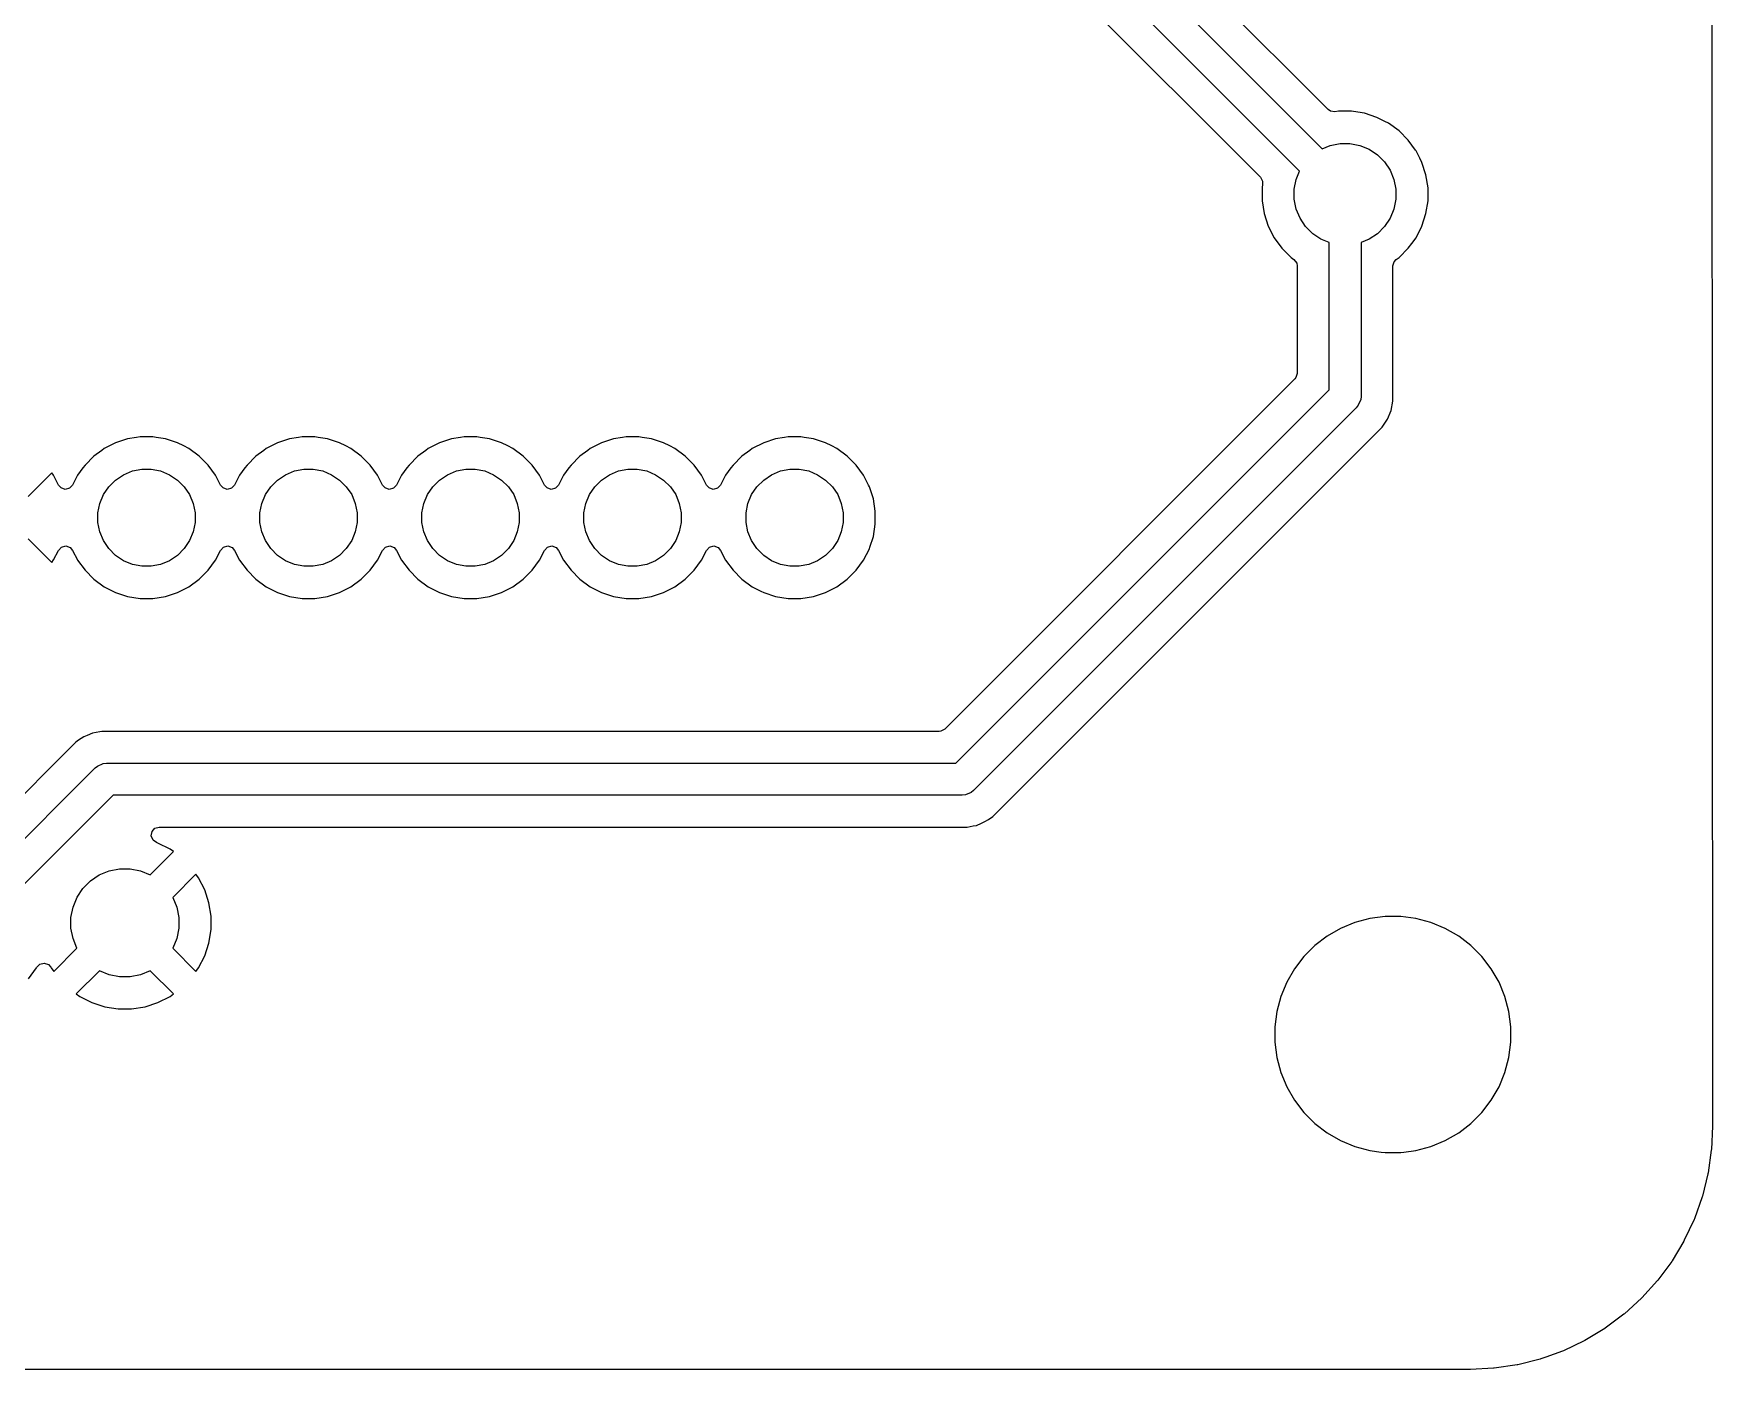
# Model space of a CAD drawing. Extents: x 3.9 to 7.62, y -4.5 to -1.2.
# Drawn here: x 6.149 to 7.185, y -4.498 to -3.674 of the extents above; entities that cross this region are included whole.
import ezdxf

# ---------------------------------------------------------------- set-up
doc = ezdxf.new("R2010")
doc.units = 0
doc.header["$MEASUREMENT"] = 0
doc.layers.add('BLACK', color=7, linetype='CONTINUOUS')

msp = doc.modelspace()

# ---------------------------------------------------------------- linework, layer by layer
at = {"layer": 'BLACK', "linetype": 'CONTINUOUS'}
for p, q in [((7.185, -3.2799), (7.1854, -4.3448)), ((6.9482, -3.7206), (6.8125, -3.5849)), ((6.7913, -3.5916), (6.9445, -3.7448)), ((6.9306, -3.7587), (6.7745, -3.6026)), ((6.7585, -3.6145), (6.9064, -3.7624)), ((6.9497, -3.7216), (6.9482, -3.7206)), ((6.9524, -3.722), (6.9497, -3.7216)), ((6.9546, -3.7216), (6.9524, -3.722)), ((6.9627, -3.7216), (6.9546, -3.7216)), ((6.9638, -3.7218), (6.9627, -3.7216)), ((6.9707, -3.7229), (6.9638, -3.7218)), ((6.9783, -3.7254), (6.9707, -3.7229)), ((6.9833, -3.7279), (6.9783, -3.7254)), ((6.9855, -3.729), (6.9833, -3.7279)), ((6.992, -3.7338), (6.9855, -3.729)), ((6.9855, -3.729), (6.9855, -3.729)), ((6.9855, -3.729), (6.9855, -3.729)), ((6.9977, -3.7395), (6.992, -3.7338)), ((7.0021, -3.7456), (6.9977, -3.7395)), ((6.9445, -3.7448), (6.9495, -3.7427)), ((6.9495, -3.7427), (6.9556, -3.7415)), ((6.9556, -3.7415), (6.9617, -3.7415)), ((6.9617, -3.7415), (6.9678, -3.7427)), ((6.9678, -3.7427), (6.9735, -3.7451)), ((6.9735, -3.7451), (6.9786, -3.7485)), ((6.9786, -3.7485), (6.983, -3.7529)), ((7.0025, -3.746), (7.0021, -3.7456)), ((7.0048, -3.7506), (7.0025, -3.746)), ((7.0061, -3.7532), (7.0048, -3.7506)), ((6.9285, -3.7637), (6.9306, -3.7587)), ((6.983, -3.7529), (6.9864, -3.758)), ((6.9864, -3.758), (6.9888, -3.7637)), ((7.0086, -3.7608), (7.0061, -3.7532)), ((7.0061, -3.7532), (7.0061, -3.7532)), ((7.0061, -3.7532), (7.0061, -3.7532)), ((7.0099, -3.7688), (7.0086, -3.7608)), ((6.9064, -3.7624), (6.9078, -3.7648)), ((6.9078, -3.7666), (6.9075, -3.7688)), ((6.9075, -3.7688), (6.9075, -3.7769)), ((6.9078, -3.7648), (6.9078, -3.7666)), ((6.9273, -3.7697), (6.9285, -3.7637)), ((6.9273, -3.7759), (6.9273, -3.7697)), ((6.9888, -3.7637), (6.99, -3.7697)), ((6.99, -3.7697), (6.99, -3.7759)), ((7.0099, -3.7769), (7.0099, -3.7688)), ((6.9075, -3.7769), (6.9087, -3.7848)), ((6.9285, -3.782), (6.9273, -3.7759)), ((6.9309, -3.7877), (6.9285, -3.782)), ((6.9888, -3.782), (6.9864, -3.7877)), ((6.99, -3.7759), (6.9888, -3.782)), ((7.0086, -3.7848), (7.0099, -3.7769)), ((6.9087, -3.7848), (6.9112, -3.7925)), ((6.9112, -3.7925), (6.9149, -3.7997)), ((6.9343, -3.7928), (6.9309, -3.7877)), ((6.9864, -3.7877), (6.983, -3.7928)), ((7.0025, -3.7997), (7.0061, -3.7925)), ((7.0061, -3.7925), (7.0086, -3.7848)), ((6.9149, -3.7997), (6.9196, -3.8062)), ((6.9387, -3.7972), (6.9343, -3.7928)), ((6.9438, -3.8006), (6.9387, -3.7972)), ((6.9488, -3.8027), (6.9438, -3.8006)), ((6.9488, -3.8936), (6.9488, -3.8027)), ((6.9735, -3.8006), (6.9685, -3.8027)), ((6.9685, -3.8027), (6.9685, -3.8976)), ((6.9786, -3.7972), (6.9735, -3.8006)), ((6.983, -3.7928), (6.9786, -3.7972)), ((6.9998, -3.8033), (7.0025, -3.7997)), ((6.9196, -3.8062), (6.9196, -3.8062)), ((6.9196, -3.8062), (6.9253, -3.8119)), ((6.9253, -3.8119), (6.9271, -3.8132)), ((6.9271, -3.8132), (6.9288, -3.8154)), ((6.989, -3.8145), (6.9902, -3.8132)), ((6.9902, -3.8132), (6.992, -3.8119)), ((6.992, -3.8119), (6.9977, -3.8062)), ((6.9977, -3.8062), (6.9998, -3.8033)), ((6.9977, -3.8062), (6.9977, -3.8062)), ((6.9977, -3.8062), (6.9977, -3.8062)), ((6.9288, -3.8154), (6.9291, -3.8171)), ((6.9291, -3.8171), (6.9291, -3.8834)), ((6.9882, -3.8171), (6.989, -3.8145)), ((6.9882, -3.8947), (6.9882, -3.8171)), ((6.9291, -3.8834), (6.9283, -3.886)), ((6.9277, -3.8868), (6.7116, -4.1029)), ((6.7184, -4.124), (6.9488, -3.8936)), ((6.9283, -3.886), (6.9277, -3.8868)), ((6.9882, -3.9005), (6.9882, -3.8947)), ((6.9656, -3.9046), (6.7294, -4.1408)), ((6.9668, -3.9031), (6.9656, -3.9046)), ((6.9683, -3.8996), (6.9668, -3.9031)), ((6.9668, -3.9031), (6.9668, -3.9031)), ((6.9685, -3.8976), (6.9683, -3.8996)), ((6.9848, -3.9116), (6.9871, -3.9063)), ((6.9871, -3.9063), (6.9882, -3.9005)), ((6.7413, -4.1568), (6.9816, -3.9165)), ((6.9816, -3.9165), (6.9848, -3.9116)), ((6.1998, -3.9263), (6.1928, -3.9298)), ((6.2072, -3.9238), (6.1998, -3.9263)), ((6.2127, -3.923), (6.2072, -3.9238)), ((6.2072, -3.9238), (6.2072, -3.9238)), ((6.215, -3.9226), (6.2127, -3.923)), ((6.2228, -3.9226), (6.215, -3.9226)), ((6.2248, -3.9229), (6.2228, -3.9226)), ((6.2306, -3.9238), (6.2248, -3.9229)), ((6.238, -3.9263), (6.2306, -3.9238)), ((6.2419, -3.9282), (6.238, -3.9263)), ((6.2998, -3.9263), (6.2928, -3.9298)), ((6.3072, -3.9238), (6.2998, -3.9263)), ((6.3127, -3.923), (6.3072, -3.9238)), ((6.3072, -3.9238), (6.3072, -3.9238)), ((6.315, -3.9226), (6.3127, -3.923)), ((6.3228, -3.9226), (6.315, -3.9226)), ((6.3248, -3.9229), (6.3228, -3.9226)), ((6.3306, -3.9238), (6.3248, -3.9229)), ((6.338, -3.9263), (6.3306, -3.9238)), ((6.3419, -3.9282), (6.338, -3.9263)), ((6.3998, -3.9263), (6.3928, -3.9298)), ((6.4072, -3.9238), (6.3998, -3.9263)), ((6.4127, -3.923), (6.4072, -3.9238)), ((6.4072, -3.9238), (6.4072, -3.9238)), ((6.415, -3.9226), (6.4127, -3.923)), ((6.4228, -3.9226), (6.415, -3.9226)), ((6.4248, -3.9229), (6.4228, -3.9226)), ((6.4306, -3.9238), (6.4248, -3.9229)), ((6.438, -3.9263), (6.4306, -3.9238)), ((6.4419, -3.9282), (6.438, -3.9263)), ((6.4998, -3.9263), (6.4928, -3.9298)), ((6.5072, -3.9238), (6.4998, -3.9263)), ((6.5127, -3.923), (6.5072, -3.9238)), ((6.5072, -3.9238), (6.5072, -3.9238)), ((6.515, -3.9226), (6.5127, -3.923)), ((6.5228, -3.9226), (6.515, -3.9226)), ((6.5248, -3.9229), (6.5228, -3.9226)), ((6.5306, -3.9238), (6.5248, -3.9229)), ((6.538, -3.9263), (6.5306, -3.9238)), ((6.5419, -3.9282), (6.538, -3.9263)), ((6.5998, -3.9263), (6.5928, -3.9298)), ((6.6072, -3.9238), (6.5998, -3.9263)), ((6.6127, -3.923), (6.6072, -3.9238)), ((6.6072, -3.9238), (6.6072, -3.9238)), ((6.615, -3.9226), (6.6127, -3.923)), ((6.6228, -3.9226), (6.615, -3.9226)), ((6.6248, -3.9229), (6.6228, -3.9226)), ((6.6306, -3.9238), (6.6248, -3.9229)), ((6.638, -3.9263), (6.6306, -3.9238)), ((6.6419, -3.9282), (6.638, -3.9263)), ((6.1864, -3.9344), (6.1809, -3.94)), ((6.1913, -3.9309), (6.1864, -3.9344)), ((6.1864, -3.9344), (6.1864, -3.9344)), ((6.1864, -3.9344), (6.1864, -3.9344)), ((6.1928, -3.9298), (6.1913, -3.9309)), ((6.245, -3.9298), (6.2419, -3.9282)), ((6.2514, -3.9344), (6.245, -3.9298)), ((6.2569, -3.94), (6.2514, -3.9344)), ((6.2864, -3.9344), (6.2809, -3.94)), ((6.2913, -3.9309), (6.2864, -3.9344)), ((6.2864, -3.9344), (6.2864, -3.9344)), ((6.2864, -3.9344), (6.2864, -3.9344)), ((6.2928, -3.9298), (6.2913, -3.9309)), ((6.345, -3.9298), (6.3419, -3.9282)), ((6.3514, -3.9344), (6.345, -3.9298)), ((6.3569, -3.94), (6.3514, -3.9344)), ((6.3864, -3.9344), (6.3809, -3.94)), ((6.3913, -3.9309), (6.3864, -3.9344)), ((6.3864, -3.9344), (6.3864, -3.9344)), ((6.3864, -3.9344), (6.3864, -3.9344)), ((6.3928, -3.9298), (6.3913, -3.9309)), ((6.445, -3.9298), (6.4419, -3.9282)), ((6.4514, -3.9344), (6.445, -3.9298)), ((6.4569, -3.94), (6.4514, -3.9344)), ((6.4864, -3.9344), (6.4809, -3.94)), ((6.4913, -3.9309), (6.4864, -3.9344)), ((6.4864, -3.9344), (6.4864, -3.9344)), ((6.4864, -3.9344), (6.4864, -3.9344)), ((6.4928, -3.9298), (6.4913, -3.9309)), ((6.545, -3.9298), (6.5419, -3.9282)), ((6.5514, -3.9344), (6.545, -3.9298)), ((6.5569, -3.94), (6.5514, -3.9344)), ((6.5864, -3.9344), (6.5809, -3.94)), ((6.5913, -3.9309), (6.5864, -3.9344)), ((6.5864, -3.9344), (6.5864, -3.9344)), ((6.5864, -3.9344), (6.5864, -3.9344)), ((6.5928, -3.9298), (6.5913, -3.9309)), ((6.645, -3.9298), (6.6419, -3.9282)), ((6.6514, -3.9344), (6.645, -3.9298)), ((6.6569, -3.94), (6.6514, -3.9344)), ((6.1604, -3.9448), (6.1459, -3.9593)), ((6.1615, -3.9463), (6.1604, -3.9448)), ((6.1604, -3.9448), (6.1604, -3.9448)), ((6.1645, -3.9523), (6.1615, -3.9463)), ((6.1763, -3.9463), (6.1732, -3.9523)), ((6.1796, -3.9417), (6.1763, -3.9463)), ((6.1809, -3.94), (6.1796, -3.9417)), ((6.1809, -3.94), (6.1809, -3.94)), ((6.1809, -3.94), (6.1809, -3.94)), ((6.1998, -3.9492), (6.2047, -3.9459)), ((6.2047, -3.9459), (6.2102, -3.9436)), ((6.2102, -3.9436), (6.2159, -3.9425)), ((6.2159, -3.9425), (6.2218, -3.9425)), ((6.2218, -3.9425), (6.2276, -3.9436)), ((6.2276, -3.9436), (6.2331, -3.9459)), ((6.2331, -3.9459), (6.238, -3.9492)), ((6.2615, -3.9463), (6.2569, -3.94)), ((6.2629, -3.9491), (6.2615, -3.9463)), ((6.2763, -3.9463), (6.2732, -3.9523)), ((6.2796, -3.9417), (6.2763, -3.9463)), ((6.2809, -3.94), (6.2796, -3.9417)), ((6.2809, -3.94), (6.2809, -3.94)), ((6.2809, -3.94), (6.2809, -3.94)), ((6.2998, -3.9492), (6.3047, -3.9459)), ((6.3047, -3.9459), (6.3102, -3.9436)), ((6.3102, -3.9436), (6.3159, -3.9425)), ((6.3159, -3.9425), (6.3218, -3.9425)), ((6.3218, -3.9425), (6.3276, -3.9436)), ((6.3276, -3.9436), (6.3331, -3.9459)), ((6.3331, -3.9459), (6.338, -3.9492)), ((6.3615, -3.9463), (6.3569, -3.94)), ((6.3629, -3.9491), (6.3615, -3.9463)), ((6.3763, -3.9463), (6.3732, -3.9523)), ((6.3796, -3.9417), (6.3763, -3.9463)), ((6.3809, -3.94), (6.3796, -3.9417)), ((6.3809, -3.94), (6.3809, -3.94)), ((6.3809, -3.94), (6.3809, -3.94)), ((6.3998, -3.9492), (6.4047, -3.9459)), ((6.4047, -3.9459), (6.4102, -3.9436)), ((6.4102, -3.9436), (6.4159, -3.9425)), ((6.4159, -3.9425), (6.4218, -3.9425)), ((6.4218, -3.9425), (6.4276, -3.9436)), ((6.4276, -3.9436), (6.4331, -3.9459)), ((6.4331, -3.9459), (6.438, -3.9492)), ((6.4615, -3.9463), (6.4569, -3.94)), ((6.4629, -3.9491), (6.4615, -3.9463)), ((6.4763, -3.9463), (6.4732, -3.9523)), ((6.4796, -3.9417), (6.4763, -3.9463)), ((6.4809, -3.94), (6.4796, -3.9417)), ((6.4809, -3.94), (6.4809, -3.94)), ((6.4809, -3.94), (6.4809, -3.94)), ((6.4998, -3.9492), (6.5047, -3.9459)), ((6.5047, -3.9459), (6.5102, -3.9436)), ((6.5102, -3.9436), (6.5159, -3.9425)), ((6.5159, -3.9425), (6.5218, -3.9425)), ((6.5218, -3.9425), (6.5276, -3.9436)), ((6.5276, -3.9436), (6.5331, -3.9459)), ((6.5331, -3.9459), (6.538, -3.9492)), ((6.5615, -3.9463), (6.5569, -3.94)), ((6.5629, -3.9491), (6.5615, -3.9463)), ((6.5763, -3.9463), (6.5732, -3.9523)), ((6.5796, -3.9417), (6.5763, -3.9463)), ((6.5809, -3.94), (6.5796, -3.9417)), ((6.5809, -3.94), (6.5809, -3.94)), ((6.5809, -3.94), (6.5809, -3.94)), ((6.5998, -3.9492), (6.6047, -3.9459)), ((6.6047, -3.9459), (6.6102, -3.9436)), ((6.6102, -3.9436), (6.6159, -3.9425)), ((6.6159, -3.9425), (6.6218, -3.9425)), ((6.6218, -3.9425), (6.6276, -3.9436)), ((6.6276, -3.9436), (6.6331, -3.9459)), ((6.6331, -3.9459), (6.638, -3.9492)), ((6.6615, -3.9463), (6.6569, -3.94)), ((6.6645, -3.9523), (6.6615, -3.9463)), ((6.1661, -3.9541), (6.1645, -3.9523)), ((6.1687, -3.955), (6.1661, -3.9541)), ((6.1713, -3.9543), (6.1687, -3.955)), ((6.1732, -3.9523), (6.1713, -3.9543)), ((6.1901, -3.9637), (6.1923, -3.9582)), ((6.1923, -3.9582), (6.1956, -3.9533)), ((6.1956, -3.9533), (6.1998, -3.9492)), ((6.238, -3.9492), (6.2422, -3.9533)), ((6.2422, -3.9533), (6.2455, -3.9582)), ((6.2455, -3.9582), (6.2477, -3.9637)), ((6.2645, -3.9523), (6.2629, -3.9491)), ((6.2661, -3.9541), (6.2645, -3.9523)), ((6.2687, -3.955), (6.2661, -3.9541)), ((6.2714, -3.9543), (6.2687, -3.955)), ((6.2732, -3.9523), (6.2714, -3.9543)), ((6.2901, -3.9637), (6.2923, -3.9582)), ((6.2923, -3.9582), (6.2956, -3.9533)), ((6.2956, -3.9533), (6.2998, -3.9492)), ((6.338, -3.9492), (6.3422, -3.9533)), ((6.3422, -3.9533), (6.3455, -3.9582)), ((6.3455, -3.9582), (6.3477, -3.9637)), ((6.3645, -3.9523), (6.3629, -3.9491)), ((6.3661, -3.9541), (6.3645, -3.9523)), ((6.3687, -3.955), (6.3661, -3.9541)), ((6.3714, -3.9543), (6.3687, -3.955)), ((6.3732, -3.9523), (6.3714, -3.9543)), ((6.3901, -3.9637), (6.3923, -3.9582)), ((6.3923, -3.9582), (6.3956, -3.9533)), ((6.3956, -3.9533), (6.3998, -3.9492)), ((6.438, -3.9492), (6.4422, -3.9533)), ((6.4422, -3.9533), (6.4455, -3.9582)), ((6.4455, -3.9582), (6.4477, -3.9637)), ((6.4645, -3.9523), (6.4629, -3.9491)), ((6.4661, -3.9541), (6.4645, -3.9523)), ((6.4687, -3.955), (6.4661, -3.9541)), ((6.4714, -3.9543), (6.4687, -3.955)), ((6.4732, -3.9523), (6.4714, -3.9543)), ((6.4901, -3.9637), (6.4923, -3.9582)), ((6.4923, -3.9582), (6.4956, -3.9533)), ((6.4956, -3.9533), (6.4998, -3.9492)), ((6.538, -3.9492), (6.5422, -3.9533)), ((6.5422, -3.9533), (6.5455, -3.9582)), ((6.5455, -3.9582), (6.5477, -3.9637)), ((6.5645, -3.9523), (6.5629, -3.9491)), ((6.5661, -3.9541), (6.5645, -3.9523)), ((6.5687, -3.955), (6.5661, -3.9541)), ((6.5714, -3.9543), (6.5687, -3.955)), ((6.5732, -3.9523), (6.5714, -3.9543)), ((6.5901, -3.9637), (6.5923, -3.9582)), ((6.5923, -3.9582), (6.5956, -3.9533)), ((6.5956, -3.9533), (6.5998, -3.9492)), ((6.638, -3.9492), (6.6422, -3.9533)), ((6.6422, -3.9533), (6.6455, -3.9582)), ((6.6455, -3.9582), (6.6477, -3.9637)), ((6.6651, -3.9533), (6.6645, -3.9523)), ((6.6675, -3.9608), (6.6651, -3.9533)), ((6.1889, -3.9695), (6.1901, -3.9637)), ((6.2477, -3.9637), (6.2489, -3.9695)), ((6.2889, -3.9695), (6.2901, -3.9637)), ((6.3477, -3.9637), (6.3489, -3.9695)), ((6.3889, -3.9695), (6.3901, -3.9637)), ((6.4477, -3.9637), (6.4489, -3.9695)), ((6.4889, -3.9695), (6.4901, -3.9637)), ((6.5477, -3.9637), (6.5489, -3.9695)), ((6.5889, -3.9695), (6.5901, -3.9637)), ((6.6477, -3.9637), (6.6489, -3.9695)), ((6.6687, -3.9685), (6.6675, -3.9608)), ((6.6675, -3.9608), (6.6675, -3.9608)), ((6.6675, -3.9608), (6.6675, -3.9608)), ((6.6687, -3.9764), (6.6687, -3.9685)), ((6.1889, -3.9754), (6.1889, -3.9695)), ((6.1901, -3.9812), (6.1889, -3.9754)), ((6.2489, -3.9754), (6.2477, -3.9812)), ((6.2489, -3.9695), (6.2489, -3.9754)), ((6.2889, -3.9754), (6.2889, -3.9695)), ((6.2901, -3.9812), (6.2889, -3.9754)), ((6.3489, -3.9754), (6.3477, -3.9812)), ((6.3489, -3.9695), (6.3489, -3.9754)), ((6.3889, -3.9754), (6.3889, -3.9695)), ((6.3901, -3.9812), (6.3889, -3.9754)), ((6.4489, -3.9754), (6.4477, -3.9812)), ((6.4489, -3.9695), (6.4489, -3.9754)), ((6.4889, -3.9754), (6.4889, -3.9695)), ((6.4901, -3.9812), (6.4889, -3.9754)), ((6.5489, -3.9754), (6.5477, -3.9812)), ((6.5489, -3.9695), (6.5489, -3.9754)), ((6.5889, -3.9754), (6.5889, -3.9695)), ((6.5901, -3.9812), (6.5889, -3.9754)), ((6.6489, -3.9754), (6.6477, -3.9812)), ((6.6489, -3.9695), (6.6489, -3.9754)), ((6.6675, -3.9841), (6.6687, -3.9764)), ((6.1459, -3.9855), (6.1604, -4)), ((6.1923, -3.9866), (6.1901, -3.9812)), ((6.1956, -3.9915), (6.1923, -3.9866)), ((6.2455, -3.9866), (6.2422, -3.9915)), ((6.2477, -3.9812), (6.2455, -3.9866)), ((6.2923, -3.9866), (6.2901, -3.9812)), ((6.2956, -3.9915), (6.2923, -3.9866)), ((6.3455, -3.9866), (6.3422, -3.9915)), ((6.3477, -3.9812), (6.3455, -3.9866)), ((6.3923, -3.9866), (6.3901, -3.9812)), ((6.3956, -3.9915), (6.3923, -3.9866)), ((6.4455, -3.9866), (6.4422, -3.9915)), ((6.4477, -3.9812), (6.4455, -3.9866)), ((6.4923, -3.9866), (6.4901, -3.9812)), ((6.4956, -3.9915), (6.4923, -3.9866)), ((6.5455, -3.9866), (6.5422, -3.9915)), ((6.5477, -3.9812), (6.5455, -3.9866)), ((6.5923, -3.9866), (6.5901, -3.9812)), ((6.5956, -3.9915), (6.5923, -3.9866)), ((6.6455, -3.9866), (6.6422, -3.9915)), ((6.6477, -3.9812), (6.6455, -3.9866)), ((6.6654, -3.9906), (6.6675, -3.9841)), ((6.6675, -3.9841), (6.6675, -3.9841)), ((6.6675, -3.9841), (6.6675, -3.9841)), ((6.1604, -4), (6.1615, -3.9985)), ((6.1615, -3.9985), (6.1645, -3.9926)), ((6.1645, -3.9926), (6.1664, -3.9906)), ((6.1664, -3.9906), (6.1691, -3.9899)), ((6.1691, -3.9899), (6.1717, -3.9908)), ((6.1717, -3.9908), (6.1732, -3.9926)), ((6.1732, -3.9926), (6.1763, -3.9985)), ((6.1763, -3.9985), (6.1763, -3.9986)), ((6.1763, -3.9986), (6.1809, -4.0049)), ((6.1998, -3.9957), (6.1956, -3.9915)), ((6.2047, -3.999), (6.1998, -3.9957)), ((6.2102, -4.0013), (6.2047, -3.999)), ((6.2331, -3.999), (6.2276, -4.0013)), ((6.238, -3.9957), (6.2331, -3.999)), ((6.2422, -3.9915), (6.238, -3.9957)), ((6.2569, -4.0049), (6.2615, -3.9986)), ((6.2615, -3.9986), (6.2645, -3.9926)), ((6.2645, -3.9926), (6.2664, -3.9906)), ((6.2664, -3.9906), (6.2691, -3.9899)), ((6.2691, -3.9899), (6.2717, -3.9908)), ((6.2717, -3.9908), (6.2732, -3.9926)), ((6.2732, -3.9926), (6.2763, -3.9986)), ((6.2763, -3.9986), (6.2809, -4.0049)), ((6.2998, -3.9957), (6.2956, -3.9915)), ((6.3047, -3.999), (6.2998, -3.9957)), ((6.3102, -4.0013), (6.3047, -3.999)), ((6.3331, -3.999), (6.3276, -4.0013)), ((6.338, -3.9957), (6.3331, -3.999)), ((6.3422, -3.9915), (6.338, -3.9957)), ((6.3569, -4.0049), (6.3615, -3.9986)), ((6.3615, -3.9986), (6.3645, -3.9926)), ((6.3645, -3.9926), (6.3664, -3.9906)), ((6.3664, -3.9906), (6.3691, -3.9899)), ((6.3691, -3.9899), (6.3717, -3.9908)), ((6.3717, -3.9908), (6.3732, -3.9926)), ((6.3732, -3.9926), (6.3763, -3.9986)), ((6.3763, -3.9986), (6.3809, -4.0049)), ((6.3998, -3.9957), (6.3956, -3.9915)), ((6.4047, -3.999), (6.3998, -3.9957)), ((6.4102, -4.0013), (6.4047, -3.999)), ((6.4331, -3.999), (6.4276, -4.0013)), ((6.438, -3.9957), (6.4331, -3.999)), ((6.4422, -3.9915), (6.438, -3.9957)), ((6.4569, -4.0049), (6.4615, -3.9986)), ((6.4615, -3.9986), (6.4645, -3.9926)), ((6.4645, -3.9926), (6.4664, -3.9906)), ((6.4664, -3.9906), (6.4691, -3.9899)), ((6.4691, -3.9899), (6.4717, -3.9908)), ((6.4717, -3.9908), (6.4732, -3.9926)), ((6.4732, -3.9926), (6.4763, -3.9986)), ((6.4763, -3.9986), (6.4809, -4.0049)), ((6.4998, -3.9957), (6.4956, -3.9915)), ((6.5047, -3.999), (6.4998, -3.9957)), ((6.5102, -4.0013), (6.5047, -3.999)), ((6.5331, -3.999), (6.5276, -4.0013)), ((6.538, -3.9957), (6.5331, -3.999)), ((6.5422, -3.9915), (6.538, -3.9957)), ((6.5569, -4.0049), (6.5615, -3.9986)), ((6.5615, -3.9986), (6.5645, -3.9926)), ((6.5645, -3.9926), (6.5664, -3.9906)), ((6.5664, -3.9906), (6.5691, -3.9899)), ((6.5691, -3.9899), (6.5717, -3.9908)), ((6.5717, -3.9908), (6.5732, -3.9926)), ((6.5732, -3.9926), (6.5763, -3.9986)), ((6.5763, -3.9986), (6.5809, -4.0049)), ((6.5998, -3.9957), (6.5956, -3.9915)), ((6.6047, -3.999), (6.5998, -3.9957)), ((6.6102, -4.0013), (6.6047, -3.999)), ((6.6331, -3.999), (6.6276, -4.0013)), ((6.638, -3.9957), (6.6331, -3.999)), ((6.6422, -3.9915), (6.638, -3.9957)), ((6.6569, -4.0049), (6.6615, -3.9986)), ((6.6615, -3.9986), (6.6651, -3.9916)), ((6.6651, -3.9916), (6.6654, -3.9906)), ((6.1604, -4), (6.1604, -4)), ((6.1809, -4.0049), (6.1864, -4.0104)), ((6.2159, -4.0024), (6.2102, -4.0013)), ((6.2218, -4.0024), (6.2159, -4.0024)), ((6.2276, -4.0013), (6.2218, -4.0024)), ((6.2514, -4.0104), (6.2569, -4.0049)), ((6.2809, -4.0049), (6.2864, -4.0104)), ((6.3159, -4.0024), (6.3102, -4.0013)), ((6.3218, -4.0024), (6.3159, -4.0024)), ((6.3276, -4.0013), (6.3218, -4.0024)), ((6.3514, -4.0104), (6.3569, -4.0049)), ((6.3809, -4.0049), (6.3864, -4.0104)), ((6.4159, -4.0024), (6.4102, -4.0013)), ((6.4218, -4.0024), (6.4159, -4.0024)), ((6.4276, -4.0013), (6.4218, -4.0024)), ((6.4514, -4.0104), (6.4569, -4.0049)), ((6.4809, -4.0049), (6.4864, -4.0104)), ((6.5159, -4.0024), (6.5102, -4.0013)), ((6.5218, -4.0024), (6.5159, -4.0024)), ((6.5276, -4.0013), (6.5218, -4.0024)), ((6.5514, -4.0104), (6.5569, -4.0049)), ((6.5809, -4.0049), (6.5864, -4.0104)), ((6.6159, -4.0024), (6.6102, -4.0013)), ((6.6218, -4.0024), (6.6159, -4.0024)), ((6.6276, -4.0013), (6.6218, -4.0024)), ((6.6514, -4.0104), (6.6569, -4.0049)), ((6.1864, -4.0104), (6.1928, -4.0151)), ((6.1928, -4.0151), (6.198, -4.0177)), ((6.198, -4.0177), (6.1998, -4.0186)), ((6.1998, -4.0186), (6.2072, -4.021)), ((6.2306, -4.021), (6.238, -4.0186)), ((6.238, -4.0186), (6.245, -4.0151)), ((6.238, -4.0186), (6.238, -4.0186)), ((6.238, -4.0186), (6.238, -4.0186)), ((6.245, -4.0151), (6.2514, -4.0104)), ((6.2864, -4.0104), (6.2928, -4.0151)), ((6.2928, -4.0151), (6.298, -4.0177)), ((6.298, -4.0177), (6.2998, -4.0186)), ((6.2998, -4.0186), (6.3072, -4.021)), ((6.3306, -4.021), (6.338, -4.0186)), ((6.338, -4.0186), (6.345, -4.0151)), ((6.338, -4.0186), (6.338, -4.0186)), ((6.338, -4.0186), (6.338, -4.0186)), ((6.345, -4.0151), (6.3514, -4.0104)), ((6.3864, -4.0104), (6.3928, -4.0151)), ((6.3928, -4.0151), (6.398, -4.0177)), ((6.398, -4.0177), (6.3998, -4.0186)), ((6.3998, -4.0186), (6.4072, -4.021)), ((6.4306, -4.021), (6.438, -4.0186)), ((6.438, -4.0186), (6.445, -4.0151)), ((6.438, -4.0186), (6.438, -4.0186)), ((6.438, -4.0186), (6.438, -4.0186)), ((6.445, -4.0151), (6.4514, -4.0104)), ((6.4864, -4.0104), (6.4928, -4.0151)), ((6.4928, -4.0151), (6.498, -4.0177)), ((6.498, -4.0177), (6.4998, -4.0186)), ((6.4998, -4.0186), (6.5072, -4.021)), ((6.5306, -4.021), (6.538, -4.0186)), ((6.538, -4.0186), (6.545, -4.0151)), ((6.538, -4.0186), (6.538, -4.0186)), ((6.538, -4.0186), (6.538, -4.0186)), ((6.545, -4.0151), (6.5514, -4.0104)), ((6.5864, -4.0104), (6.5928, -4.0151)), ((6.5928, -4.0151), (6.598, -4.0177)), ((6.598, -4.0177), (6.5998, -4.0186)), ((6.5998, -4.0186), (6.6072, -4.021)), ((6.6306, -4.021), (6.638, -4.0186)), ((6.638, -4.0186), (6.645, -4.0151)), ((6.638, -4.0186), (6.638, -4.0186)), ((6.638, -4.0186), (6.638, -4.0186)), ((6.645, -4.0151), (6.6514, -4.0104)), ((6.2072, -4.021), (6.2072, -4.021)), ((6.2072, -4.021), (6.2072, -4.021)), ((6.2072, -4.021), (6.215, -4.0223)), ((6.215, -4.0223), (6.215, -4.0223)), ((6.215, -4.0223), (6.2228, -4.0223)), ((6.2228, -4.0223), (6.2306, -4.021)), ((6.2228, -4.0223), (6.2228, -4.0223)), ((6.2306, -4.021), (6.2306, -4.021)), ((6.2306, -4.021), (6.2306, -4.021)), ((6.3072, -4.021), (6.3072, -4.021)), ((6.3072, -4.021), (6.3072, -4.021)), ((6.3072, -4.021), (6.315, -4.0223)), ((6.315, -4.0223), (6.315, -4.0223)), ((6.315, -4.0223), (6.3228, -4.0223)), ((6.3228, -4.0223), (6.3306, -4.021)), ((6.3228, -4.0223), (6.3228, -4.0223)), ((6.3306, -4.021), (6.3306, -4.021)), ((6.3306, -4.021), (6.3306, -4.021)), ((6.4072, -4.021), (6.4072, -4.021)), ((6.4072, -4.021), (6.4072, -4.021)), ((6.4072, -4.021), (6.415, -4.0223)), ((6.415, -4.0223), (6.415, -4.0223)), ((6.415, -4.0223), (6.4228, -4.0223)), ((6.4228, -4.0223), (6.4306, -4.021)), ((6.4228, -4.0223), (6.4228, -4.0223)), ((6.4306, -4.021), (6.4306, -4.021)), ((6.4306, -4.021), (6.4306, -4.021)), ((6.5072, -4.021), (6.5072, -4.021)), ((6.5072, -4.021), (6.5072, -4.021)), ((6.5072, -4.021), (6.515, -4.0223)), ((6.515, -4.0223), (6.515, -4.0223)), ((6.515, -4.0223), (6.5228, -4.0223)), ((6.5228, -4.0223), (6.5306, -4.021)), ((6.5228, -4.0223), (6.5228, -4.0223)), ((6.5306, -4.021), (6.5306, -4.021)), ((6.5306, -4.021), (6.5306, -4.021)), ((6.6072, -4.021), (6.6072, -4.021)), ((6.6072, -4.021), (6.6072, -4.021)), ((6.6072, -4.021), (6.615, -4.0223)), ((6.615, -4.0223), (6.615, -4.0223)), ((6.615, -4.0223), (6.6228, -4.0223)), ((6.6228, -4.0223), (6.6306, -4.021)), ((6.6228, -4.0223), (6.6228, -4.0223)), ((6.6306, -4.021), (6.6306, -4.021)), ((6.6306, -4.021), (6.6306, -4.021)), ((6.7116, -4.1029), (6.7092, -4.1042)), ((6.1753, -4.1109), (6.1177, -4.1685)), ((6.1769, -4.1098), (6.1753, -4.1109)), ((6.1753, -4.1109), (6.1753, -4.1109)), ((6.1801, -4.1077), (6.1769, -4.1098)), ((6.1823, -4.1068), (6.1801, -4.1077)), ((6.1855, -4.1054), (6.1823, -4.1068)), ((6.1823, -4.1068), (6.1823, -4.1068)), ((6.19, -4.1045), (6.1855, -4.1054)), ((6.1855, -4.1054), (6.1855, -4.1054)), ((6.1912, -4.1043), (6.19, -4.1045)), ((6.19, -4.1045), (6.19, -4.1045)), ((6.7082, -4.1043), (6.1912, -4.1043)), ((6.7092, -4.1042), (6.7082, -4.1043)), ((6.1886, -4.1257), (6.1922, -4.1242)), ((6.1922, -4.1242), (6.1941, -4.124)), ((6.1922, -4.1242), (6.1922, -4.1242)), ((6.1941, -4.124), (6.7184, -4.124)), ((6.1212, -4.1929), (6.1871, -4.1269)), ((6.1871, -4.1269), (6.1886, -4.1257)), ((6.1982, -4.1437), (6.1351, -4.2068)), ((6.7224, -4.1437), (6.1982, -4.1437)), ((6.7244, -4.1435), (6.7224, -4.1437)), ((6.7279, -4.142), (6.7244, -4.1435)), ((6.7294, -4.1408), (6.7279, -4.142)), ((6.7279, -4.142), (6.7279, -4.142)), ((6.2223, -4.1661), (6.2241, -4.1641)), ((6.2241, -4.1641), (6.2266, -4.1634)), ((6.2266, -4.1634), (6.7254, -4.1634)), ((6.7254, -4.1634), (6.7292, -4.1626)), ((6.7292, -4.1626), (6.7311, -4.1623)), ((6.7311, -4.1623), (6.7343, -4.1609)), ((6.7343, -4.1609), (6.7364, -4.16)), ((6.7364, -4.16), (6.7385, -4.1587)), ((6.7364, -4.16), (6.7364, -4.16)), ((6.7364, -4.16), (6.7364, -4.16)), ((6.7385, -4.1587), (6.7413, -4.1568)), ((6.2218, -4.1688), (6.2223, -4.1661)), ((6.2229, -4.1714), (6.2218, -4.1688)), ((6.2251, -4.1729), (6.2229, -4.1714)), ((6.2259, -4.1732), (6.2251, -4.1729)), ((6.2334, -4.177), (6.2259, -4.1732)), ((6.2212, -4.1929), (6.2355, -4.1785)), ((6.2355, -4.1785), (6.2334, -4.177)), ((6.1796, -4.2012), (6.1843, -4.1966)), ((6.1843, -4.1966), (6.1897, -4.1929)), ((6.1897, -4.1929), (6.1958, -4.1904)), ((6.1958, -4.1904), (6.2022, -4.1891)), ((6.2022, -4.1891), (6.2088, -4.1891)), ((6.2088, -4.1891), (6.2152, -4.1904)), ((6.2152, -4.1904), (6.2212, -4.1929)), ((6.2494, -4.1925), (6.2351, -4.2068)), ((6.251, -4.1946), (6.2494, -4.1925)), ((6.2494, -4.1925), (6.2494, -4.1925)), ((6.2548, -4.202), (6.251, -4.1946)), ((6.1735, -4.2127), (6.176, -4.2067)), ((6.176, -4.2067), (6.1796, -4.2012)), ((6.2351, -4.2068), (6.2375, -4.2127)), ((6.2574, -4.21), (6.2548, -4.202)), ((6.1722, -4.2192), (6.1735, -4.2127)), ((6.2375, -4.2127), (6.2388, -4.2192)), ((6.2587, -4.2183), (6.2574, -4.21)), ((6.2574, -4.21), (6.2574, -4.21)), ((6.1722, -4.2257), (6.1722, -4.2192)), ((6.1735, -4.2322), (6.1722, -4.2257)), ((6.2388, -4.2257), (6.2375, -4.2322)), ((6.2388, -4.2192), (6.2388, -4.2257)), ((6.2574, -4.2349), (6.2587, -4.2266)), ((6.2587, -4.2266), (6.2587, -4.2183)), ((6.9559, -4.2259), (6.9476, -4.2306)), ((6.9647, -4.2222), (6.9559, -4.2259)), ((6.9559, -4.2259), (6.9559, -4.2259)), ((6.9739, -4.2197), (6.9647, -4.2222)), ((6.9834, -4.2185), (6.9739, -4.2197)), ((6.993, -4.2185), (6.9834, -4.2185)), ((6.9834, -4.2185), (6.9834, -4.2185)), ((7.0024, -4.2197), (6.993, -4.2185)), ((6.993, -4.2185), (6.993, -4.2185)), ((7.0117, -4.2222), (7.0024, -4.2197)), ((7.0205, -4.2259), (7.0117, -4.2222)), ((7.0288, -4.2306), (7.0205, -4.2259)), ((7.0205, -4.2259), (7.0205, -4.2259)), ((6.1616, -4.2524), (6.1759, -4.2381)), ((6.1759, -4.2381), (6.1735, -4.2322)), ((6.2375, -4.2322), (6.2351, -4.2381)), ((6.2351, -4.2381), (6.2494, -4.2524)), ((6.2548, -4.2428), (6.2574, -4.2349)), ((6.2574, -4.2349), (6.2574, -4.2349)), ((6.94, -4.2364), (6.9333, -4.2432)), ((6.9476, -4.2306), (6.94, -4.2364)), ((6.94, -4.2364), (6.94, -4.2364)), ((7.0363, -4.2364), (7.0288, -4.2306)), ((7.0288, -4.2306), (7.0288, -4.2306)), ((7.0288, -4.2306), (7.0288, -4.2306)), ((7.0431, -4.2432), (7.0363, -4.2364)), ((7.0363, -4.2364), (7.0363, -4.2364)), ((6.1512, -4.2499), (6.1531, -4.2479)), ((6.1531, -4.2479), (6.1557, -4.2473)), ((6.1557, -4.2473), (6.1583, -4.2482)), ((6.1583, -4.2482), (6.1599, -4.2499)), ((6.251, -4.2503), (6.2548, -4.2428)), ((6.9333, -4.2432), (6.9275, -4.2508)), ((6.9333, -4.2432), (6.9333, -4.2432)), ((7.0489, -4.2508), (7.0431, -4.2432)), ((7.0431, -4.2432), (7.0431, -4.2432)), ((6.1461, -4.2571), (6.1494, -4.2524)), ((6.1494, -4.2524), (6.151, -4.2503)), ((6.151, -4.2503), (6.1512, -4.2499)), ((6.1599, -4.2499), (6.1601, -4.2503)), ((6.1601, -4.2503), (6.1616, -4.2524)), ((6.1899, -4.252), (6.1755, -4.2663)), ((6.1958, -4.2545), (6.1899, -4.252)), ((6.2022, -4.2557), (6.1958, -4.2545)), ((6.2088, -4.2557), (6.2022, -4.2557)), ((6.2152, -4.2545), (6.2088, -4.2557)), ((6.2212, -4.252), (6.2152, -4.2545)), ((6.2355, -4.2663), (6.2212, -4.252)), ((6.2494, -4.2524), (6.251, -4.2503)), ((6.2494, -4.2524), (6.2494, -4.2524)), ((6.9275, -4.2508), (6.9227, -4.259)), ((7.0537, -4.259), (7.0489, -4.2508)), ((6.1755, -4.2663), (6.1755, -4.2663)), ((6.1755, -4.2663), (6.1777, -4.2679)), ((6.1777, -4.2679), (6.1851, -4.2717)), ((6.2259, -4.2717), (6.2334, -4.2679)), ((6.2334, -4.2679), (6.2355, -4.2663)), ((6.2355, -4.2663), (6.2355, -4.2663)), ((6.9191, -4.2679), (6.9166, -4.2771)), ((6.9227, -4.259), (6.9191, -4.2679)), ((6.9227, -4.259), (6.9227, -4.259)), ((7.0573, -4.2679), (7.0537, -4.259)), ((7.0598, -4.2771), (7.0573, -4.2679)), ((6.1851, -4.2717), (6.1931, -4.2743)), ((6.1931, -4.2743), (6.2013, -4.2756)), ((6.2013, -4.2756), (6.2097, -4.2756)), ((6.2097, -4.2756), (6.218, -4.2743)), ((6.218, -4.2743), (6.2259, -4.2717)), ((6.218, -4.2743), (6.218, -4.2743)), ((6.9166, -4.2771), (6.9153, -4.2866)), ((7.061, -4.2866), (7.0598, -4.2771)), ((6.9153, -4.2866), (6.9153, -4.2961)), ((7.061, -4.2961), (7.061, -4.2866)), ((6.9153, -4.2961), (6.9166, -4.3056)), ((7.0598, -4.3056), (7.061, -4.2961)), ((6.9166, -4.3056), (6.9191, -4.3148)), ((7.0573, -4.3148), (7.0598, -4.3056)), ((6.9191, -4.3148), (6.9227, -4.3236)), ((7.0537, -4.3236), (7.0573, -4.3148)), ((6.9227, -4.3236), (6.9227, -4.3236)), ((6.9227, -4.3236), (6.9275, -4.3319)), ((7.0489, -4.3319), (7.0537, -4.3236)), ((6.9275, -4.3319), (6.9275, -4.3319)), ((6.9275, -4.3319), (6.9275, -4.3319)), ((6.9275, -4.3319), (6.9333, -4.3395)), ((6.9333, -4.3395), (6.9333, -4.3395)), ((6.9333, -4.3395), (6.94, -4.3462)), ((7.0363, -4.3462), (7.0431, -4.3395)), ((7.0431, -4.3395), (7.0489, -4.3319)), ((6.94, -4.3462), (6.94, -4.3462)), ((6.94, -4.3462), (6.9476, -4.352)), ((6.9476, -4.352), (6.9559, -4.3568)), ((7.0205, -4.3568), (7.0288, -4.352)), ((7.0288, -4.352), (7.0363, -4.3462)), ((7.1854, -4.3479), (7.1848, -4.3623)), ((7.1854, -4.3448), (7.1854, -4.345)), ((7.1854, -4.345), (7.1854, -4.3477)), ((7.1854, -4.3477), (7.1854, -4.3479)), ((6.9559, -4.3568), (6.9647, -4.3605)), ((6.9647, -4.3605), (6.9739, -4.3629)), ((7.0024, -4.3629), (7.0117, -4.3605)), ((7.0117, -4.3605), (7.0205, -4.3568)), ((7.1848, -4.3623), (7.1847, -4.3627)), ((6.9739, -4.3629), (6.981, -4.3639)), ((6.981, -4.3639), (6.9834, -4.3642)), ((6.9834, -4.3642), (6.9834, -4.3642)), ((6.9834, -4.3642), (6.993, -4.3642)), ((6.993, -4.3642), (6.9949, -4.3639)), ((6.9949, -4.3639), (7.0024, -4.3629)), ((7.1847, -4.3627), (7.1827, -4.3768)), ((7.1826, -4.3773), (7.1792, -4.3911)), ((7.1827, -4.3768), (7.1826, -4.3773)), ((7.179, -4.3916), (7.1743, -4.405)), ((7.1792, -4.3911), (7.179, -4.3916)), ((7.1741, -4.4055), (7.168, -4.4183)), ((7.1743, -4.405), (7.1741, -4.4055)), ((7.1678, -4.4188), (7.1605, -4.431)), ((7.168, -4.4183), (7.1678, -4.4188)), ((7.1603, -4.4314), (7.1518, -4.4429)), ((7.1605, -4.431), (7.1603, -4.4314)), ((7.1515, -4.4432), (7.1419, -4.4538)), ((7.1518, -4.4429), (7.1515, -4.4432)), ((7.1416, -4.4541), (7.1311, -4.4637)), ((7.1419, -4.4538), (7.1416, -4.4541)), ((7.1307, -4.464), (7.1193, -4.4725)), ((7.1311, -4.4637), (7.1307, -4.464)), ((7.1189, -4.4728), (7.1067, -4.4801)), ((7.1193, -4.4725), (7.1189, -4.4728)), ((7.0929, -4.4867), (7.0825, -4.4904)), ((7.0934, -4.4865), (7.0929, -4.4867)), ((7.1063, -4.4804), (7.0934, -4.4865)), ((7.1067, -4.4801), (7.1063, -4.4804)), ((7.0502, -4.4973), (7.036, -4.498)), ((7.0507, -4.4973), (7.0502, -4.4973)), ((7.0648, -4.4952), (7.0507, -4.4973)), ((7.0653, -4.4951), (7.0648, -4.4952)), ((7.0791, -4.4916), (7.0653, -4.4951)), ((7.0795, -4.4915), (7.0791, -4.4916)), ((7.0825, -4.4904), (7.0795, -4.4915)), ((7.0357, -4.498), (4.4801, -4.498)), ((7.036, -4.498), (7.0357, -4.498))]:
    msp.add_line(p, q, dxfattribs=at)

doc.saveas('drawing.dxf')
